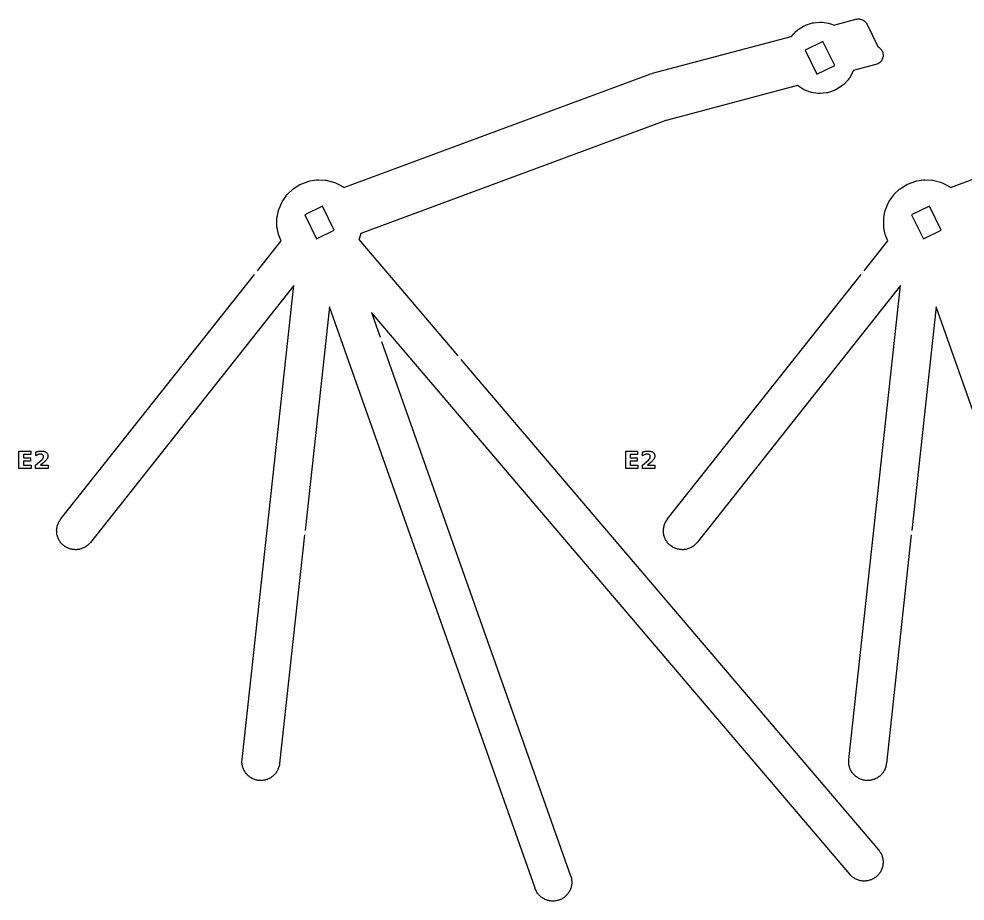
# Model space of a CAD drawing. Header units: millimetres. Extents: x 3 to 297, y 9 to 290.
# Drawn here: x 2.8 to 136.9, y 8.6 to 133.7 of the extents above; entities that cross this region are included whole.
import ezdxf

# ---------------------------------------------------------------- set-up
doc = ezdxf.new("R2010")
doc.units = ezdxf.units.MM
doc.layers.add('CUT', color=1, linetype='CONTINUOUS')
doc.layers.add('ENGRAVE', color=5, linetype='CONTINUOUS')

msp = doc.modelspace()

# ---------------------------------------------------------------- linework, layer by layer
at = {"layer": 'CUT', "color": 1}
for points in [[(36.6026, 97.9792), (39.9541, 102.2143), (39.6698, 102.8831), (39.6225, 103.0121), (39.5885, 103.1453), (39.3998, 104.0798), (39.3795, 104.2157), (39.373, 104.3529), (39.3762, 105.3064), (39.3837, 105.4436), (39.4049, 105.5793), (39.6, 106.5125), (39.6349, 106.6454), (39.6831, 106.7741), (40.0621, 107.649), (40.123, 107.7721), (40.1961, 107.8885), (40.7434, 108.6691), (40.8279, 108.7775), (40.9229, 108.8767), (41.6162, 109.5313), (41.7207, 109.6204), (41.8338, 109.6985), (42.6446, 110.2), (42.765, 110.2663), (42.8914, 110.3201), (43.7866, 110.6481), (43.9178, 110.6888), (44.0525, 110.716), (44.9954, 110.8572), (45.1322, 110.8706), (45.2696, 110.8701), (46.2216, 110.8186), (46.3582, 110.8042), (46.4927, 110.7761), (47.4149, 110.534), (47.5458, 110.4924), (47.6719, 110.4378), (48.5264, 110.015), (48.6463, 109.9479), (48.7588, 109.869), (48.86, 109.7901), (92.2344, 125.8638), (92.2944, 125.8844), (92.5449, 125.964), (92.6059, 125.9817), (112.2679, 131.2105), (112.2778, 131.2136), (112.2852, 131.2208), (112.9802, 131.9584), (113.0995, 132.0706), (113.2315, 132.1676), (113.9826, 132.6527), (114.1253, 132.7331), (114.2767, 132.7957), (115.1221, 133.087), (115.2799, 133.1309), (115.4419, 133.1554), (116.3324, 133.2359), (116.4961, 133.2408), (116.6593, 133.2259), (117.5432, 133.0909), (117.7033, 133.0564), (117.8581, 133.0029), (118.3012, 132.8191), (118.3074, 132.8169), (118.3139, 132.8183), (121.4264, 133.646), (121.5569, 133.6739), (121.6914, 133.6891), (121.8267, 133.6909), (121.9615, 133.6795), (122.0945, 133.6549), (122.2245, 133.6173), (122.3502, 133.5671), (122.4703, 133.5048), (122.5837, 133.4311), (122.6893, 133.3465), (122.7861, 133.2519), (122.8731, 133.1483), (122.9496, 133.0367), (123.0137, 132.9197), (124.5499, 129.7608), (124.5534, 129.7544), (124.666, 129.6884), (124.7771, 129.6074), (124.8796, 129.5156), (124.9724, 129.4141), (125.0546, 129.3038), (125.1253, 129.1859), (125.184, 129.0615), (125.2299, 128.9318), (125.2626, 128.7982), (125.2818, 128.662), (125.2873, 128.5246), (125.279, 128.3873), (125.2571, 128.2515), (125.2217, 128.1186), (125.1733, 127.9898), (125.1122, 127.8666), (125.039, 127.7501), (124.9547, 127.6415), (124.8599, 127.5418), (124.7556, 127.4522), (124.6428, 127.3733), (124.5228, 127.3062), (124.3967, 127.2514), (124.2675, 127.21), (121.0632, 126.3579), (121.0328, 126.266), (121.0301, 126.2669), (121.0197, 126.2367), (120.9479, 126.0895), (120.5082, 125.3109), (120.4192, 125.1734), (120.3143, 125.0476), (119.7011, 124.3968), (119.5817, 124.2846), (119.4498, 124.1876), (118.6986, 123.7025), (118.5559, 123.6221), (118.4046, 123.5595), (117.5591, 123.2682), (117.4013, 123.2243), (117.2394, 123.1997), (116.3488, 123.1192), (116.1851, 123.1144), (116.022, 123.1293), (115.138, 123.2643), (114.9779, 123.2987), (114.8231, 123.3522), (113.9972, 123.6948), (113.8499, 123.7666), (113.7124, 123.8556), (113.1663, 124.2578), (94.5508, 119.3074), (94.4954, 119.2898), (51.2724, 103.2723), (51.0271, 102.4997), (50.9922, 102.4027), (50.9879, 102.3931), (65.0154, 85.9128)], [(122.6026, 97.9792), (125.9541, 102.2143), (125.6698, 102.8831), (125.6225, 103.0121), (125.5885, 103.1453), (125.3998, 104.0798), (125.3795, 104.2157), (125.373, 104.3529), (125.3762, 105.3064), (125.3837, 105.4436), (125.4049, 105.5793), (125.6, 106.5125), (125.6349, 106.6454), (125.6831, 106.7741), (126.0621, 107.649), (126.123, 107.7721), (126.1961, 107.8885), (126.7434, 108.6691), (126.8279, 108.7775), (126.9229, 108.8767), (127.6162, 109.5313), (127.7207, 109.6204), (127.8338, 109.6985), (128.6446, 110.2), (128.765, 110.2663), (128.8914, 110.3201), (129.7866, 110.6481), (129.9178, 110.6888), (130.0525, 110.716), (130.9954, 110.8572), (131.1322, 110.8706), (131.2696, 110.8701), (132.2216, 110.8186), (132.3582, 110.8042), (132.4927, 110.7761), (133.4149, 110.534), (133.5458, 110.4924), (133.6719, 110.4378), (134.5264, 110.015), (134.6463, 109.9479), (134.7588, 109.869), (134.86, 109.7901), (178.2344, 125.8638)], [(43.284, 60.5272), (39.7513, 28.11), (39.7426, 28.045), (39.7171, 27.8848), (39.6902, 27.7564), (39.657, 27.6295), (39.6176, 27.5043), (39.5722, 27.3814), (39.5207, 27.2606), (39.4634, 27.1427), (39.4003, 27.0276), (39.3318, 26.9158), (39.2577, 26.8075), (39.1785, 26.703), (39.0942, 26.6024), (39.0052, 26.5062), (38.9114, 26.4143), (38.8134, 26.3273), (38.711, 26.2451), (38.6049, 26.1681), (38.495, 26.0963), (38.3819, 26.03), (38.2655, 25.9694), (38.1464, 25.9145), (38.0246, 25.8656), (37.9007, 25.8227), (37.7747, 25.7859), (37.6472, 25.7554), (37.5182, 25.7311), (37.3884, 25.7132), (37.2576, 25.7017), (37.1266, 25.6966), (36.9954, 25.698), (36.8645, 25.7058), (36.734, 25.72), (36.6045, 25.7406), (36.4761, 25.7675), (36.3492, 25.8007), (36.224, 25.8401), (36.101, 25.8855), (35.9803, 25.937), (35.8624, 25.9943), (35.7473, 26.0574), (35.6355, 26.1259), (35.5271, 26.2), (35.4227, 26.2792), (35.3221, 26.3635), (35.2258, 26.4525), (35.134, 26.5463), (35.047, 26.6444), (34.9647, 26.7467), (34.8877, 26.8528), (34.816, 26.9627), (34.7497, 27.0758), (34.6891, 27.1922), (34.6342, 27.3113), (34.5853, 27.4331), (34.5424, 27.557), (34.5056, 27.683), (34.475, 27.8105), (34.4508, 27.9395), (34.4329, 28.0693), (34.4214, 28.2001), (34.4163, 28.3311), (34.4177, 28.4624), (34.4273, 28.6242), (34.4328, 28.6896), (41.7535, 95.8667), (12.9469, 59.4659), (12.9049, 59.4154), (12.7982, 59.2933), (12.707, 59.1989), (12.6114, 59.1091), (12.5115, 59.0241), (12.4076, 58.9441), (12.2998, 58.8693), (12.1885, 58.7999), (12.0739, 58.736), (11.9564, 58.6778), (11.836, 58.6254), (11.7134, 58.5791), (11.5885, 58.5387), (11.4619, 58.5046), (11.3336, 58.4767), (11.2043, 58.4552), (11.0739, 58.44), (10.9431, 58.4313), (10.8119, 58.4289), (10.6808, 58.433), (10.55, 58.4436), (10.42, 58.4605), (10.2908, 58.4838), (10.1631, 58.5134), (10.0368, 58.5493), (9.9126, 58.5913), (9.7905, 58.6393), (9.671, 58.6933), (9.5542, 58.7531), (9.4405, 58.8185), (9.3301, 58.8894), (9.2234, 58.9657), (9.1205, 59.0471), (9.0218, 59.1334), (8.9274, 59.2246), (8.8376, 59.3201), (8.7526, 59.4201), (8.6726, 59.524), (8.5977, 59.6318), (8.5284, 59.7431), (8.4644, 59.8577), (8.4063, 59.9752), (8.3539, 60.0956), (8.3076, 60.2182), (8.2672, 60.3431), (8.2331, 60.4697), (8.2052, 60.5979), (8.1837, 60.7273), (8.1685, 60.8576), (8.1597, 60.9885), (8.1574, 61.1197), (8.1615, 61.2507), (8.1721, 61.3816), (8.189, 61.5116), (8.2123, 61.6408), (8.2419, 61.7685), (8.2778, 61.8947), (8.3197, 62.0189), (8.3678, 62.1411), (8.4217, 62.2606), (8.4815, 62.3774), (8.5469, 62.491), (8.6179, 62.6015), (8.7122, 62.7334), (8.7516, 62.7858), (36.1993, 97.4695)], [(129.284, 60.5272), (125.7513, 28.11), (125.7426, 28.045), (125.7171, 27.8848), (125.6902, 27.7564), (125.657, 27.6295), (125.6176, 27.5043), (125.5722, 27.3814), (125.5207, 27.2606), (125.4634, 27.1427), (125.4003, 27.0276), (125.3318, 26.9158), (125.2577, 26.8075), (125.1785, 26.703), (125.0942, 26.6024), (125.0052, 26.5062), (124.9114, 26.4143), (124.8134, 26.3273), (124.711, 26.2451), (124.6049, 26.1681), (124.495, 26.0963), (124.3819, 26.03), (124.2655, 25.9694), (124.1464, 25.9145), (124.0246, 25.8656), (123.9007, 25.8227), (123.7747, 25.7859), (123.6472, 25.7554), (123.5182, 25.7311), (123.3884, 25.7132), (123.2576, 25.7017), (123.1266, 25.6966), (122.9954, 25.698), (122.8645, 25.7058), (122.734, 25.72), (122.6045, 25.7406), (122.4761, 25.7675), (122.3492, 25.8007), (122.224, 25.8401), (122.101, 25.8855), (121.9803, 25.937), (121.8624, 25.9943), (121.7473, 26.0574), (121.6355, 26.1259), (121.5271, 26.2), (121.4227, 26.2792), (121.3221, 26.3635), (121.2258, 26.4525), (121.134, 26.5463), (121.047, 26.6444), (120.9647, 26.7467), (120.8877, 26.8528), (120.816, 26.9627), (120.7497, 27.0758), (120.6891, 27.1922), (120.6342, 27.3113), (120.5853, 27.4331), (120.5424, 27.557), (120.5056, 27.683), (120.475, 27.8105), (120.4508, 27.9395), (120.4329, 28.0693), (120.4214, 28.2001), (120.4163, 28.3311), (120.4177, 28.4624), (120.4273, 28.6242), (120.4328, 28.6896), (127.7535, 95.8667), (98.9469, 59.4659), (98.9049, 59.4154), (98.7982, 59.2933), (98.707, 59.1989), (98.6114, 59.1091), (98.5115, 59.0241), (98.4076, 58.9441), (98.2998, 58.8693), (98.1885, 58.7999), (98.0739, 58.736), (97.9564, 58.6778), (97.836, 58.6254), (97.7134, 58.5791), (97.5885, 58.5387), (97.4619, 58.5046), (97.3336, 58.4767), (97.2043, 58.4552), (97.0739, 58.44), (96.9431, 58.4313), (96.8119, 58.4289), (96.6808, 58.433), (96.55, 58.4436), (96.42, 58.4605), (96.2908, 58.4838), (96.1631, 58.5134), (96.0368, 58.5493), (95.9126, 58.5913), (95.7905, 58.6393), (95.671, 58.6933), (95.5542, 58.7531), (95.4405, 58.8185), (95.3301, 58.8894), (95.2234, 58.9657), (95.1205, 59.0471), (95.0218, 59.1334), (94.9274, 59.2246), (94.8376, 59.3201), (94.7526, 59.4201), (94.6726, 59.524), (94.5977, 59.6318), (94.5284, 59.7431), (94.4644, 59.8577), (94.4063, 59.9752), (94.3539, 60.0956), (94.3076, 60.2182), (94.2672, 60.3431), (94.2331, 60.4697), (94.2052, 60.5979), (94.1837, 60.7273), (94.1685, 60.8576), (94.1597, 60.9885), (94.1574, 61.1197), (94.1615, 61.2507), (94.1721, 61.3816), (94.189, 61.5116), (94.2123, 61.6408), (94.2419, 61.7685), (94.2778, 61.8947), (94.3197, 62.0189), (94.3678, 62.1411), (94.4217, 62.2606), (94.4815, 62.3774), (94.5469, 62.491), (94.6179, 62.6015), (94.7122, 62.7334), (94.7516, 62.7858), (122.1993, 97.4695)], [(54.211, 87.9687), (81.0051, 12.1959), (81.0255, 12.1335), (81.072, 11.9782), (81.1034, 11.8507), (81.1285, 11.722), (81.1473, 11.5921), (81.1597, 11.4616), (81.1656, 11.3305), (81.1651, 11.1994), (81.1582, 11.0683), (81.1449, 10.9379), (81.1251, 10.8081), (81.0991, 10.6796), (81.0667, 10.5524), (81.0282, 10.4271), (80.9835, 10.3037), (80.9329, 10.1828), (80.8763, 10.0643), (80.8141, 9.9489), (80.7462, 9.8366), (80.6729, 9.7278), (80.5943, 9.6227), (80.5108, 9.5217), (80.4223, 9.4248), (80.3292, 9.3324), (80.2317, 9.2446), (80.13, 9.1618), (80.0243, 9.084), (79.915, 9.0116), (79.8022, 8.9445), (79.6863, 8.8832), (79.5675, 8.8275), (79.4461, 8.7778), (79.3224, 8.734), (79.1968, 8.6964), (79.0693, 8.665), (78.9407, 8.6399), (78.8108, 8.6211), (78.6802, 8.6087), (78.5491, 8.6028), (78.418, 8.6033), (78.2869, 8.6102), (78.1565, 8.6235), (78.0268, 8.6433), (77.8983, 8.6693), (77.7711, 8.7017), (77.6457, 8.7402), (77.5223, 8.7849), (77.4014, 8.8355), (77.2829, 8.8921), (77.1675, 8.9543), (77.0552, 9.0222), (76.9465, 9.0955), (76.8413, 9.1741), (76.7403, 9.2576), (76.6434, 9.3461), (76.551, 9.4392), (76.4632, 9.5367), (76.3804, 9.6384), (76.3026, 9.7441), (76.2302, 9.8534), (76.1631, 9.9662), (76.1018, 10.0821), (76.0461, 10.201), (75.9846, 10.351), (75.9612, 10.4123), (46.8073, 92.8585), (43.3544, 61.1734)], [(161.9612, 10.4123), (132.8073, 92.8585), (129.3544, 61.1734)], [(65.4367, 85.4178), (124.6308, 15.8731), (124.6721, 15.8221), (124.771, 15.6936), (124.8459, 15.5858), (124.9153, 15.4745), (124.9792, 15.3599), (125.0374, 15.2424), (125.0898, 15.1221), (125.1362, 14.9994), (125.1765, 14.8745), (125.2106, 14.748), (125.2386, 14.6197), (125.2601, 14.4904), (125.2753, 14.36), (125.2841, 14.2292), (125.2865, 14.098), (125.2824, 13.9669), (125.2719, 13.8361), (125.255, 13.7061), (125.2317, 13.5769), (125.2021, 13.4492), (125.1663, 13.3229), (125.1243, 13.1987), (125.0763, 13.0765), (125.0223, 12.957), (124.9626, 12.8402), (124.8972, 12.7265), (124.8262, 12.6161), (124.75, 12.5094), (124.6686, 12.4065), (124.5823, 12.3078), (124.4912, 12.2133), (124.3956, 12.1235), (124.2957, 12.0385), (124.1918, 11.9585), (124.084, 11.8836), (123.9728, 11.8142), (123.8581, 11.7503), (123.7406, 11.6921), (123.6203, 11.6397), (123.4977, 11.5933), (123.3728, 11.553), (123.2462, 11.5188), (123.1179, 11.4909), (122.9886, 11.4694), (122.8582, 11.4542), (122.7274, 11.4454), (122.5962, 11.443), (122.4651, 11.4471), (122.3343, 11.4576), (122.2043, 11.4745), (122.0751, 11.4978), (121.9474, 11.5274), (121.8211, 11.5632), (121.6969, 11.6052), (121.5748, 11.6532), (121.4553, 11.7071), (121.3384, 11.7669), (121.2248, 11.8323), (121.1143, 11.9033), (121.0076, 11.9794), (120.9047, 12.0609), (120.806, 12.1472), (120.7115, 12.2383), (120.6005, 12.3565), (120.5567, 12.4054), (52.7691, 92.0463), (53.9943, 88.5815)]]:
    msp.add_lwpolyline(points, dxfattribs=at)
for points in [[(118.4239, 127.0835), (116.7664, 130.4918), (114.2574, 129.2717), (115.9148, 125.8633), (118.4239, 127.0835)], [(47.502, 103.7148), (45.8446, 107.1232), (43.3355, 105.9031), (44.993, 102.4947), (47.502, 103.7148)], [(133.502, 103.7148), (131.8446, 107.1232), (129.3355, 105.9031), (130.993, 102.4947), (133.502, 103.7148)]]:
    msp.add_lwpolyline(points, close=True, dxfattribs=at)
at = {"layer": 'ENGRAVE', "color": 5}
for points in [[(6.9427, 70.4075), (6.9427, 69.9469), (5.1768, 69.9469), (5.1768, 70.4075), (6.0638, 71.1903), (6.1017, 71.226), (6.1362, 71.2614), (6.1672, 71.2965), (6.1947, 71.3314), (6.2189, 71.366), (6.2396, 71.4003), (6.257, 71.4347), (6.2712, 71.4696), (6.2823, 71.5049), (6.2902, 71.5406), (6.295, 71.5769), (6.2966, 71.6135), (6.2934, 71.6686), (6.2838, 71.72), (6.2679, 71.7677), (6.2456, 71.8117), (6.2169, 71.852), (6.1818, 71.8886), (6.1415, 71.9204), (6.0969, 71.9465), (6.0481, 71.9667), (5.9952, 71.9812), (5.938, 71.9899), (5.8766, 71.9928), (5.827, 71.991), (5.7759, 71.9858), (5.7232, 71.9771), (5.669, 71.9649), (5.6133, 71.9492), (5.556, 71.9301), (5.4973, 71.9075), (5.4372, 71.8815), (5.3757, 71.8522), (5.3129, 71.8194), (5.2488, 71.7833), (5.1833, 71.7437), (5.1833, 72.2776), (5.2537, 72.3), (5.3238, 72.3205), (5.3936, 72.3392), (5.4632, 72.3561), (5.5325, 72.3711), (5.6016, 72.3842), (5.6703, 72.3954), (5.7385, 72.4045), (5.8062, 72.4117), (5.8736, 72.4167), (5.9404, 72.4198), (6.0068, 72.4208), (6.1468, 72.4155), (6.276, 72.3995), (6.3944, 72.3728), (6.502, 72.3355), (6.5988, 72.2874), (6.6847, 72.2288), (6.7586, 72.1605), (6.819, 72.0839), (6.866, 71.9989), (6.8996, 71.9054), (6.9197, 71.8035), (6.9264, 71.6933), (6.9236, 71.6278), (6.9151, 71.5639), (6.9008, 71.5014), (6.8809, 71.4405), (6.8552, 71.381), (6.8239, 71.323), (6.7834, 71.2625), (6.7304, 71.1956), (6.6648, 71.1222), (6.5866, 71.0423), (6.4959, 70.956), (6.3926, 70.8632), (5.8734, 70.4075), (6.9427, 70.4075)], [(92.9427, 70.4075), (92.9427, 69.9469), (91.1768, 69.9469), (91.1768, 70.4075), (92.0638, 71.1903), (92.1017, 71.226), (92.1362, 71.2614), (92.1672, 71.2965), (92.1947, 71.3314), (92.2189, 71.366), (92.2396, 71.4003), (92.257, 71.4347), (92.2712, 71.4696), (92.2823, 71.5049), (92.2902, 71.5406), (92.295, 71.5769), (92.2966, 71.6135), (92.2934, 71.6686), (92.2838, 71.72), (92.2679, 71.7677), (92.2456, 71.8117), (92.2169, 71.852), (92.1818, 71.8886), (92.1415, 71.9204), (92.0969, 71.9465), (92.0481, 71.9667), (91.9952, 71.9812), (91.938, 71.9899), (91.8766, 71.9928), (91.827, 71.991), (91.7759, 71.9858), (91.7232, 71.9771), (91.669, 71.9649), (91.6133, 71.9492), (91.556, 71.9301), (91.4973, 71.9075), (91.4372, 71.8815), (91.3757, 71.8522), (91.3129, 71.8194), (91.2488, 71.7833), (91.1833, 71.7437), (91.1833, 72.2776), (91.2537, 72.3), (91.3238, 72.3205), (91.3936, 72.3392), (91.4632, 72.3561), (91.5325, 72.3711), (91.6016, 72.3842), (91.6703, 72.3954), (91.7385, 72.4045), (91.8062, 72.4117), (91.8736, 72.4167), (91.9404, 72.4198), (92.0068, 72.4208), (92.1468, 72.4155), (92.276, 72.3995), (92.3944, 72.3728), (92.502, 72.3355), (92.5988, 72.2874), (92.6847, 72.2288), (92.7586, 72.1605), (92.819, 72.0839), (92.866, 71.9989), (92.8996, 71.9054), (92.9197, 71.8035), (92.9264, 71.6933), (92.9236, 71.6278), (92.9151, 71.5639), (92.9008, 71.5014), (92.8809, 71.4405), (92.8552, 71.381), (92.8239, 71.323), (92.7834, 71.2625), (92.7304, 71.1956), (92.6648, 71.1222), (92.5866, 71.0423), (92.4959, 70.956), (92.3926, 70.8632), (91.8734, 70.4075), (92.9427, 70.4075)], [(4.4998, 72.3769), (4.4998, 71.9032), (3.4354, 71.9032), (3.4354, 71.4508), (4.4363, 71.4508), (4.4363, 70.9771), (3.4354, 70.9771), (3.4354, 70.4205), (4.5356, 70.4205), (4.5356, 69.9469), (2.8087, 69.9469), (2.8087, 72.3769), (4.4998, 72.3769)], [(90.4998, 72.3769), (90.4998, 71.9032), (89.4354, 71.9032), (89.4354, 71.4508), (90.4363, 71.4508), (90.4363, 70.9771), (89.4354, 70.9771), (89.4354, 70.4205), (90.5356, 70.4205), (90.5356, 69.9469), (88.8087, 69.9469), (88.8087, 72.3769), (90.4998, 72.3769)]]:
    msp.add_lwpolyline(points, close=True, dxfattribs=at)

doc.saveas('drawing.dxf')
